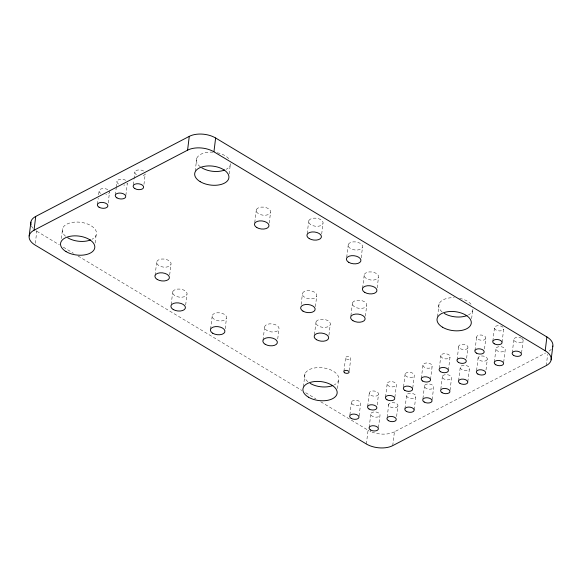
<?xml version="1.0" encoding="UTF-8"?>
<svg xmlns="http://www.w3.org/2000/svg" width="582" height="582" viewBox="0 0 582 582"><rect width="100%" height="100%" fill="white"/><g stroke="black" fill="none" stroke-linecap="round" stroke-linejoin="round"><path stroke-width="0.44" stroke-dasharray="2.91 2.18" d="M35.313 243.334L36.797 231.25A18.748 10.374 7 0 1 35.924 230.698M61.372 238.569L62.645 228.217M97.47 204.26L98.213 198.222M98.634 194.774L99.166 190.46M95.142 243.029L96.095 235.259M108.187 202.98L109.46 192.627M115.352 194.941L116.204 188.037M116.305 187.171L117.047 181.133M125.858 195.385L127.342 183.301A5.303 2.932 7 0 1 123.77 185.163M133.343 184.749L133.976 179.576M134.086 178.71L134.937 171.806M143.958 184.334L145.224 173.974A5.303 2.932 7 0 1 141.652 175.837M155.067 275.402L156.762 261.594M169.675 274.937L170.941 264.584A7.304 4.045 7 0 0 161.687 259.026A7.304 4.045 7 0 0 158.922 265.654A7.304 4.045 7 0 0 170.941 264.584M171.166 304.59L172.759 291.647M195.181 171.224L196.767 158.275M185.673 304.99L186.946 294.63A7.304 4.045 7 0 0 177.685 289.072A7.304 4.045 7 0 0 174.92 295.707A7.304 4.045 7 0 0 186.946 294.63M229.163 173.953L230.225 165.324M210.575 329.179L212.27 315.371M225.183 328.714L226.456 318.361A7.304 4.045 7 0 0 217.195 312.803A7.304 4.045 7 0 0 214.431 319.438A7.304 4.045 7 0 0 226.456 318.361M254.741 222.622L256.327 209.673M269.24 223.015L270.514 212.663A7.304 4.045 7 0 0 261.26 207.105A7.304 4.045 7 0 0 258.495 213.74A7.304 4.045 7 0 0 270.514 212.663M263.013 340.23L264.708 326.422M277.73 338.899L278.894 329.412A7.304 4.045 7 0 0 269.641 323.854A7.304 4.045 7 0 0 266.876 330.481A7.304 4.045 7 0 0 278.894 329.412M307.18 233.666L308.773 220.724M301.127 304.481L302.502 293.263M321.686 234.066L322.952 223.714A7.304 4.045 7 0 0 313.698 218.155A7.304 4.045 7 0 0 310.933 224.79A7.304 4.045 7 0 0 322.952 223.714M303.411 386.703L305.004 373.76M315.415 306.605L316.688 296.245A7.304 4.045 7 0 0 307.434 290.687A7.304 4.045 7 0 0 304.67 297.322A7.304 4.045 7 0 0 316.688 296.245M314.44 334.774L316.026 321.824M328.939 335.167L330.212 324.814A7.304 4.045 7 0 0 320.958 319.256A7.304 4.045 7 0 0 318.194 325.891A7.304 4.045 7 0 0 330.212 324.814M346.69 257.397L348.283 244.455M337.502 388.572L338.455 380.803M343.911 371.316L345.606 357.508M350.881 315.771L352.474 302.822M361.196 257.797L362.462 247.437A7.304 4.045 7 0 0 353.209 241.879A7.304 4.045 7 0 0 350.444 248.514A7.304 4.045 7 0 0 362.462 247.437M349.265 370.676L350.75 358.592A2.648 1.47 7 0 0 347.396 356.577A2.648 1.47 7 0 0 346.392 358.985A2.648 1.47 7 0 0 350.75 358.592M362.586 288.308L364.281 274.5M349.884 414.886L351.477 401.936M365.387 316.164L366.653 305.812A7.304 4.045 7 0 0 357.399 300.254A7.304 4.045 7 0 0 354.634 306.889A7.304 4.045 7 0 0 366.653 305.812M359.109 415.941L360.593 403.864A4.7 2.597 7 0 0 354.642 400.285A4.7 2.597 7 0 0 352.867 404.555A4.7 2.597 7 0 0 360.593 403.864M377.194 287.843L378.46 277.49A7.304 4.045 7 0 0 369.206 271.932A7.304 4.045 7 0 0 366.442 278.567A7.304 4.045 7 0 0 378.46 277.49M367.664 406.425L369.359 392.617M366.369 444.001L368.064 430.193L320.522 401.638M369.17 427.392L370.865 413.584M377.209 404.89L378.475 394.538A4.7 2.597 7 0 0 372.531 390.966A4.7 2.597 7 0 0 370.749 395.229A4.7 2.597 7 0 0 378.475 394.538M378.496 427.588L379.981 415.504A4.7 2.597 7 0 0 374.037 411.932A4.7 2.597 7 0 0 372.254 416.195A4.7 2.597 7 0 0 379.981 415.504M385.546 397.099L387.241 383.291M387.161 417.207L388.747 404.257M394.88 397.295L396.364 385.211A4.7 2.597 7 0 0 390.413 381.639A4.7 2.597 7 0 0 388.631 385.902A4.7 2.597 7 0 0 396.364 385.211M392.726 445.637L394.421 431.829L545.552 353.027M396.597 416.537L397.87 406.178A4.7 2.597 7 0 0 391.919 402.606A4.7 2.597 7 0 0 390.136 406.869A4.7 2.597 7 0 0 397.87 406.178M403.537 386.906L405.123 373.964M404.934 408.739L406.629 394.931M412.762 387.968L414.246 375.885A4.7 2.597 7 0 0 408.295 372.313A4.7 2.597 7 0 0 406.52 376.576A4.7 2.597 7 0 0 414.246 375.885M414.158 409.801L415.752 396.851A4.7 2.597 7 0 0 409.801 393.279A4.7 2.597 7 0 0 408.026 397.55A4.7 2.597 7 0 0 415.752 396.851M421.317 378.446L423.012 364.638M422.925 398.554L424.518 385.611M437.54 316.768L439.126 303.819M430.542 379.508L432.128 366.558A4.7 2.597 7 0 0 426.177 362.986A4.7 2.597 7 0 0 424.402 367.257A4.7 2.597 7 0 0 432.128 366.558M432.15 399.608L433.634 387.532A4.7 2.597 7 0 0 427.683 383.96A4.7 2.597 7 0 0 425.908 388.223A4.7 2.597 7 0 0 433.634 387.532M439.301 368.261L440.894 355.318M440.807 389.227L442.4 376.285M448.424 370.181L450.01 357.239A4.7 2.597 7 0 0 444.059 353.667A4.7 2.597 7 0 0 442.284 357.93A4.7 2.597 7 0 0 450.01 357.239M450.032 390.289L451.516 378.205A4.7 2.597 7 0 0 445.565 374.633A4.7 2.597 7 0 0 443.79 378.897A4.7 2.597 7 0 0 451.516 378.205M457.081 359.8L458.776 345.992M458.587 380.766L460.282 366.958M466.626 358.265L467.892 347.912A4.7 2.597 7 0 0 461.948 344.34A4.7 2.597 7 0 0 460.166 348.603A4.7 2.597 7 0 0 467.892 347.912M471.624 318.638L472.577 310.868M467.812 381.821L469.398 368.879A4.7 2.597 7 0 0 463.447 365.307A4.7 2.597 7 0 0 461.672 369.57A4.7 2.597 7 0 0 469.398 368.879M474.963 350.473L476.658 336.665M476.578 370.581L478.164 357.632M484.508 348.945L485.781 338.586A4.7 2.597 7 0 0 479.83 335.014A4.7 2.597 7 0 0 478.048 339.277A4.7 2.597 7 0 0 485.781 338.586M486.014 369.912L487.279 359.552A4.7 2.597 7 0 0 481.336 355.98A4.7 2.597 7 0 0 479.553 360.243A4.7 2.597 7 0 0 487.279 359.552M492.845 341.147L494.54 327.339M494.351 362.113L496.046 348.312M502.07 342.209L503.663 329.259A4.7 2.597 7 0 0 497.712 325.687A4.7 2.597 7 0 0 495.937 329.95A4.7 2.597 7 0 0 503.663 329.259M503.685 362.31L505.169 350.233A4.7 2.597 7 0 0 499.218 346.654A4.7 2.597 7 0 0 497.443 350.924A4.7 2.597 7 0 0 505.169 350.233M512.24 352.794L513.935 338.986M521.567 352.99L523.051 340.907M546.272 365.576L547.647 354.358M36.797 231.25L59.4 244.826M63.3 247.168L73.427 253.25M78.104 256.058L301.811 390.406M305.71 392.741L315.844 398.83M551.299 349.215A18.748 10.374 7 0 1 548.761 351.317M394.421 431.829A18.748 10.374 7 0 1 372.043 432.099M370.981 431.669A18.748 10.374 7 0 1 369.963 431.211M368.988 430.716A18.748 10.374 7 0 1 368.064 430.193M33.058 228.253A18.748 10.374 7 0 1 31.312 225.569M65.526 236.219A17.234 9.538 7 0 1 68.378 223.452A17.234 9.538 7 0 1 91.789 226.18A17.234 9.538 7 0 1 91.971 239.304M230.618 163.724A17.234 9.538 7 0 1 226.1 169.369M200.353 166.845A17.234 9.538 7 0 1 197.815 156.594A17.234 9.538 7 0 1 212.801 152.164M217.261 152.768A17.234 9.538 7 0 1 229.861 160.334M472.977 309.268A17.234 9.538 7 0 1 468.459 314.913M442.007 311.828A17.234 9.538 7 0 1 440.218 302.087A17.234 9.538 7 0 1 454.244 297.664M459.62 298.311A17.234 9.538 7 0 1 471.435 304.662M307.885 381.763A17.234 9.538 7 0 1 310.737 368.995A17.234 9.538 7 0 1 334.148 371.723A17.234 9.538 7 0 1 334.33 384.848M109.351 191.092A5.303 2.932 7 0 1 105.88 194.49M100.737 193.406A5.303 2.932 7 0 1 100.439 189.208A5.303 2.932 7 0 1 107.888 189.674M118.619 184.079A5.303 2.932 7 0 1 118.321 179.889A5.303 2.932 7 0 1 125.77 180.347M136.501 174.753A5.303 2.932 7 0 1 136.203 170.562A5.303 2.932 7 0 1 143.659 171.028M521.661 338.295A4.7 2.597 7 0 1 520.133 342.529A4.7 2.597 7 0 1 513.841 339.277A4.7 2.597 7 0 1 521.021 337.96"/><path stroke-width="0.87" d="M29.173 235.95L30.868 222.142M546.898 336.942L545.203 350.75A18.748 10.374 7 0 1 546.272 365.576L392.726 445.637A18.748 10.374 7 0 1 366.369 444.001L35.102 245.058A18.748 10.374 7 0 1 34.032 230.232L35.728 216.424L189.274 136.363A18.748 10.374 7 0 1 215.631 137.999L546.898 336.942A18.748 10.374 7 0 1 552.682 346.719M34.032 230.232L187.579 150.171L189.274 136.363M545.203 350.75L213.936 151.807L215.631 137.999M551.132 359.858L552.827 346.05M187.579 150.171A18.748 10.374 7 0 1 213.936 151.807M31.064 224.878A18.748 10.374 7 0 1 35.728 216.424M90.566 239.944A17.234 9.538 7 0 1 67.745 237.798M224.696 170.009A17.234 9.538 7 0 1 201.874 167.863M467.055 315.553A17.234 9.538 7 0 1 444.226 313.407M332.926 385.488A17.234 9.538 7 0 1 310.104 383.342M66.05 251.606A17.234 9.538 7 0 0 94.4 249.067A17.234 9.538 7 0 0 72.575 235.957A17.234 9.538 7 0 0 66.05 251.606M200.179 181.671A17.234 9.538 7 0 0 228.522 179.132A17.234 9.538 7 0 0 206.697 166.023A17.234 9.538 7 0 0 200.179 181.671M442.531 327.215A17.234 9.538 7 0 0 470.882 324.676A17.234 9.538 7 0 0 449.057 311.566A17.234 9.538 7 0 0 442.531 327.215M308.409 397.15A17.234 9.538 7 0 0 336.76 394.611A17.234 9.538 7 0 0 314.935 381.508A17.234 9.538 7 0 0 308.409 397.15M344.697 372.793A2.648 1.47 7 0 0 349.055 372.4A2.648 1.47 7 0 0 345.693 370.385A2.648 1.47 7 0 0 344.697 372.793M99.042 207.214A5.303 2.932 7 0 0 107.765 206.435A5.303 2.932 7 0 0 101.05 202.398A5.303 2.932 7 0 0 99.042 207.214M116.924 197.887A5.303 2.932 7 0 0 125.647 197.109A5.303 2.932 7 0 0 118.932 193.071A5.303 2.932 7 0 0 116.924 197.887M134.806 188.561A5.303 2.932 7 0 0 143.528 187.782A5.303 2.932 7 0 0 136.814 183.752A5.303 2.932 7 0 0 134.806 188.561M370.559 430.003A4.7 2.597 7 0 0 378.285 429.312A4.7 2.597 7 0 0 372.335 425.74A4.7 2.597 7 0 0 370.559 430.003M351.172 418.363A4.7 2.597 7 0 0 358.898 417.665A4.7 2.597 7 0 0 352.947 414.093A4.7 2.597 7 0 0 351.172 418.363M388.441 420.677A4.7 2.597 7 0 0 396.167 419.986A4.7 2.597 7 0 0 390.224 416.414A4.7 2.597 7 0 0 388.441 420.677M369.053 409.037A4.7 2.597 7 0 0 376.78 408.346A4.7 2.597 7 0 0 370.836 404.774A4.7 2.597 7 0 0 369.053 409.037M386.935 399.71A4.7 2.597 7 0 0 394.669 399.019A4.7 2.597 7 0 0 388.718 395.447A4.7 2.597 7 0 0 386.935 399.71M406.331 411.35A4.7 2.597 7 0 0 414.057 410.659A4.7 2.597 7 0 0 408.106 407.087A4.7 2.597 7 0 0 406.331 411.35M404.825 390.384A4.7 2.597 7 0 0 412.551 389.693A4.7 2.597 7 0 0 406.6 386.121A4.7 2.597 7 0 0 404.825 390.384M424.213 402.031A4.7 2.597 7 0 0 431.939 401.34A4.7 2.597 7 0 0 425.988 397.761A4.7 2.597 7 0 0 424.213 402.031M422.707 381.057A4.7 2.597 7 0 0 430.433 380.366A4.7 2.597 7 0 0 424.482 376.794A4.7 2.597 7 0 0 422.707 381.057M442.094 392.704A4.7 2.597 7 0 0 449.821 392.013A4.7 2.597 7 0 0 443.87 388.441A4.7 2.597 7 0 0 442.094 392.704M440.589 371.738A4.7 2.597 7 0 0 448.315 371.047A4.7 2.597 7 0 0 442.364 367.468A4.7 2.597 7 0 0 440.589 371.738M459.976 383.378A4.7 2.597 7 0 0 467.702 382.687A4.7 2.597 7 0 0 461.752 379.115A4.7 2.597 7 0 0 459.976 383.378M477.858 374.051A4.7 2.597 7 0 0 485.584 373.36A4.7 2.597 7 0 0 479.641 369.788A4.7 2.597 7 0 0 477.858 374.051M458.471 362.411A4.7 2.597 7 0 0 466.197 361.72A4.7 2.597 7 0 0 460.253 358.148A4.7 2.597 7 0 0 458.471 362.411M495.74 364.732A4.7 2.597 7 0 0 503.474 364.041A4.7 2.597 7 0 0 497.523 360.462A4.7 2.597 7 0 0 495.74 364.732M476.352 353.085A4.7 2.597 7 0 0 484.086 352.394A4.7 2.597 7 0 0 478.135 348.822A4.7 2.597 7 0 0 476.352 353.085M513.63 355.406A4.7 2.597 7 0 0 521.356 354.714A4.7 2.597 7 0 0 515.405 351.142A4.7 2.597 7 0 0 513.63 355.406M494.242 343.758A4.7 2.597 7 0 0 501.968 343.067A4.7 2.597 7 0 0 496.017 339.495A4.7 2.597 7 0 0 494.242 343.758M157.227 279.462A7.304 4.045 7 0 0 169.246 278.385A7.304 4.045 7 0 0 159.992 272.834A7.304 4.045 7 0 0 157.227 279.462M173.225 309.515A7.304 4.045 7 0 0 185.251 308.438A7.304 4.045 7 0 0 175.99 302.88A7.304 4.045 7 0 0 173.225 309.515M212.736 333.246A7.304 4.045 7 0 0 224.754 332.169A7.304 4.045 7 0 0 215.5 326.611A7.304 4.045 7 0 0 212.736 333.246M265.181 344.289A7.304 4.045 7 0 0 277.199 343.22A7.304 4.045 7 0 0 267.946 337.662A7.304 4.045 7 0 0 265.181 344.289M316.499 339.699A7.304 4.045 7 0 0 328.517 338.622A7.304 4.045 7 0 0 319.263 333.064A7.304 4.045 7 0 0 316.499 339.699M352.939 320.697A7.304 4.045 7 0 0 364.958 319.62A7.304 4.045 7 0 0 355.704 314.062A7.304 4.045 7 0 0 352.939 320.697M364.747 292.375A7.304 4.045 7 0 0 376.765 291.298A7.304 4.045 7 0 0 367.511 285.74A7.304 4.045 7 0 0 364.747 292.375M348.749 262.322A7.304 4.045 7 0 0 360.767 261.245A7.304 4.045 7 0 0 351.513 255.687A7.304 4.045 7 0 0 348.749 262.322M309.238 238.598A7.304 4.045 7 0 0 321.257 237.521A7.304 4.045 7 0 0 312.003 231.963A7.304 4.045 7 0 0 309.238 238.598M256.8 227.547A7.304 4.045 7 0 0 268.819 226.471A7.304 4.045 7 0 0 259.565 220.913A7.304 4.045 7 0 0 256.8 227.547M302.975 311.13A7.304 4.045 7 0 0 314.993 310.053A7.304 4.045 7 0 0 305.739 304.495A7.304 4.045 7 0 0 302.975 311.13"/></g></svg>
